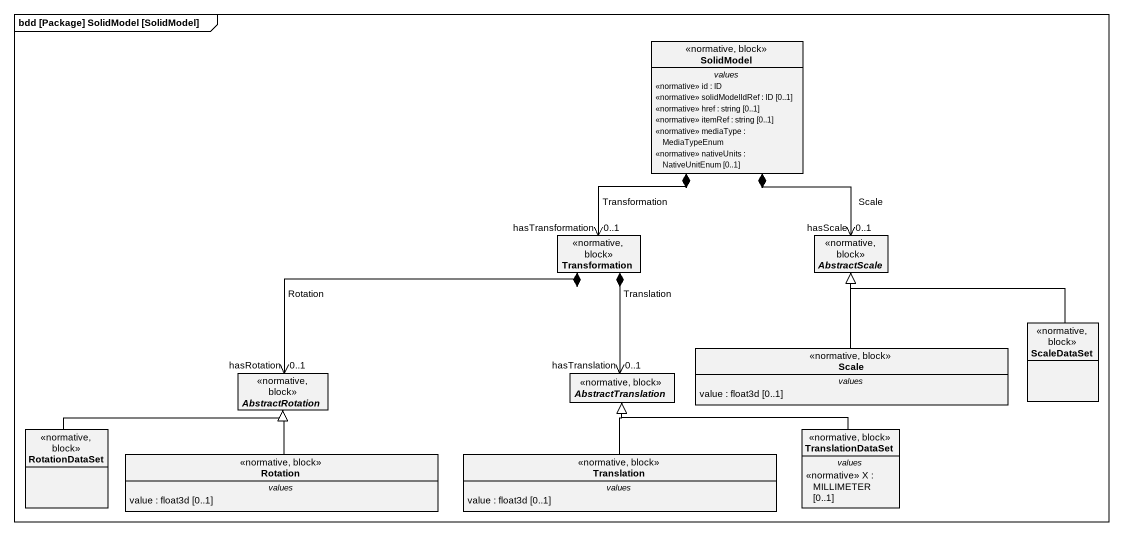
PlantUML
@startuml
mainframe bdd [Package] SolidModel [SolidModel]
hide circle
hide empty members
class SolidModel <<normative, block>> {
  -- values --
  <<normative>> id : ID
  <<normative>> solidModelIdRef : ID [0..1]
  <<normative>> href : string [0..1]
  <<normative>> itemRef : string [0..1]
  <<normative>> mediaType : MediaTypeEnum
  <<normative>> nativeUnits : NativeUnitEnum [0..1]
}
class Transformation <<normative, block>>
abstract class AbstractScale <<normative, block>>
class ScaleDataSet <<normative, block>>
abstract class AbstractRotation <<normative, block>>
abstract class AbstractTranslation <<normative, block>>
class "Scale" as Scale_ <<normative, block>> {
  -- values --
  value : float3d [0..1]
}
class RotationDataSet <<normative, block>>
class TranslationDataSet <<normative, block>> {
  -- values --
  <<normative>> X : MILLIMETER [0..1]
}
class Rotation <<normative, block>> {
  -- values --
  value : float3d [0..1]
}
class Translation <<normative, block>> {
  -- values --
  value : float3d [0..1]
}
SolidModel *--> "hasTransformation\n0..1" Transformation : Transformation
SolidModel *--> "hasScale\n0..1" AbstractScale : Scale
Transformation *-left-> "hasRotation\n0..1" AbstractRotation : Rotation
Transformation *--> "hasTranslation\n0..1" AbstractTranslation : Translation
ScaleDataSet -left-|> AbstractScale
Scale_ -up-|> AbstractScale
RotationDataSet -right-|> AbstractRotation
TranslationDataSet -left-|> AbstractTranslation
Rotation -up-|> AbstractRotation
Translation -up-|> AbstractTranslation
@enduml
